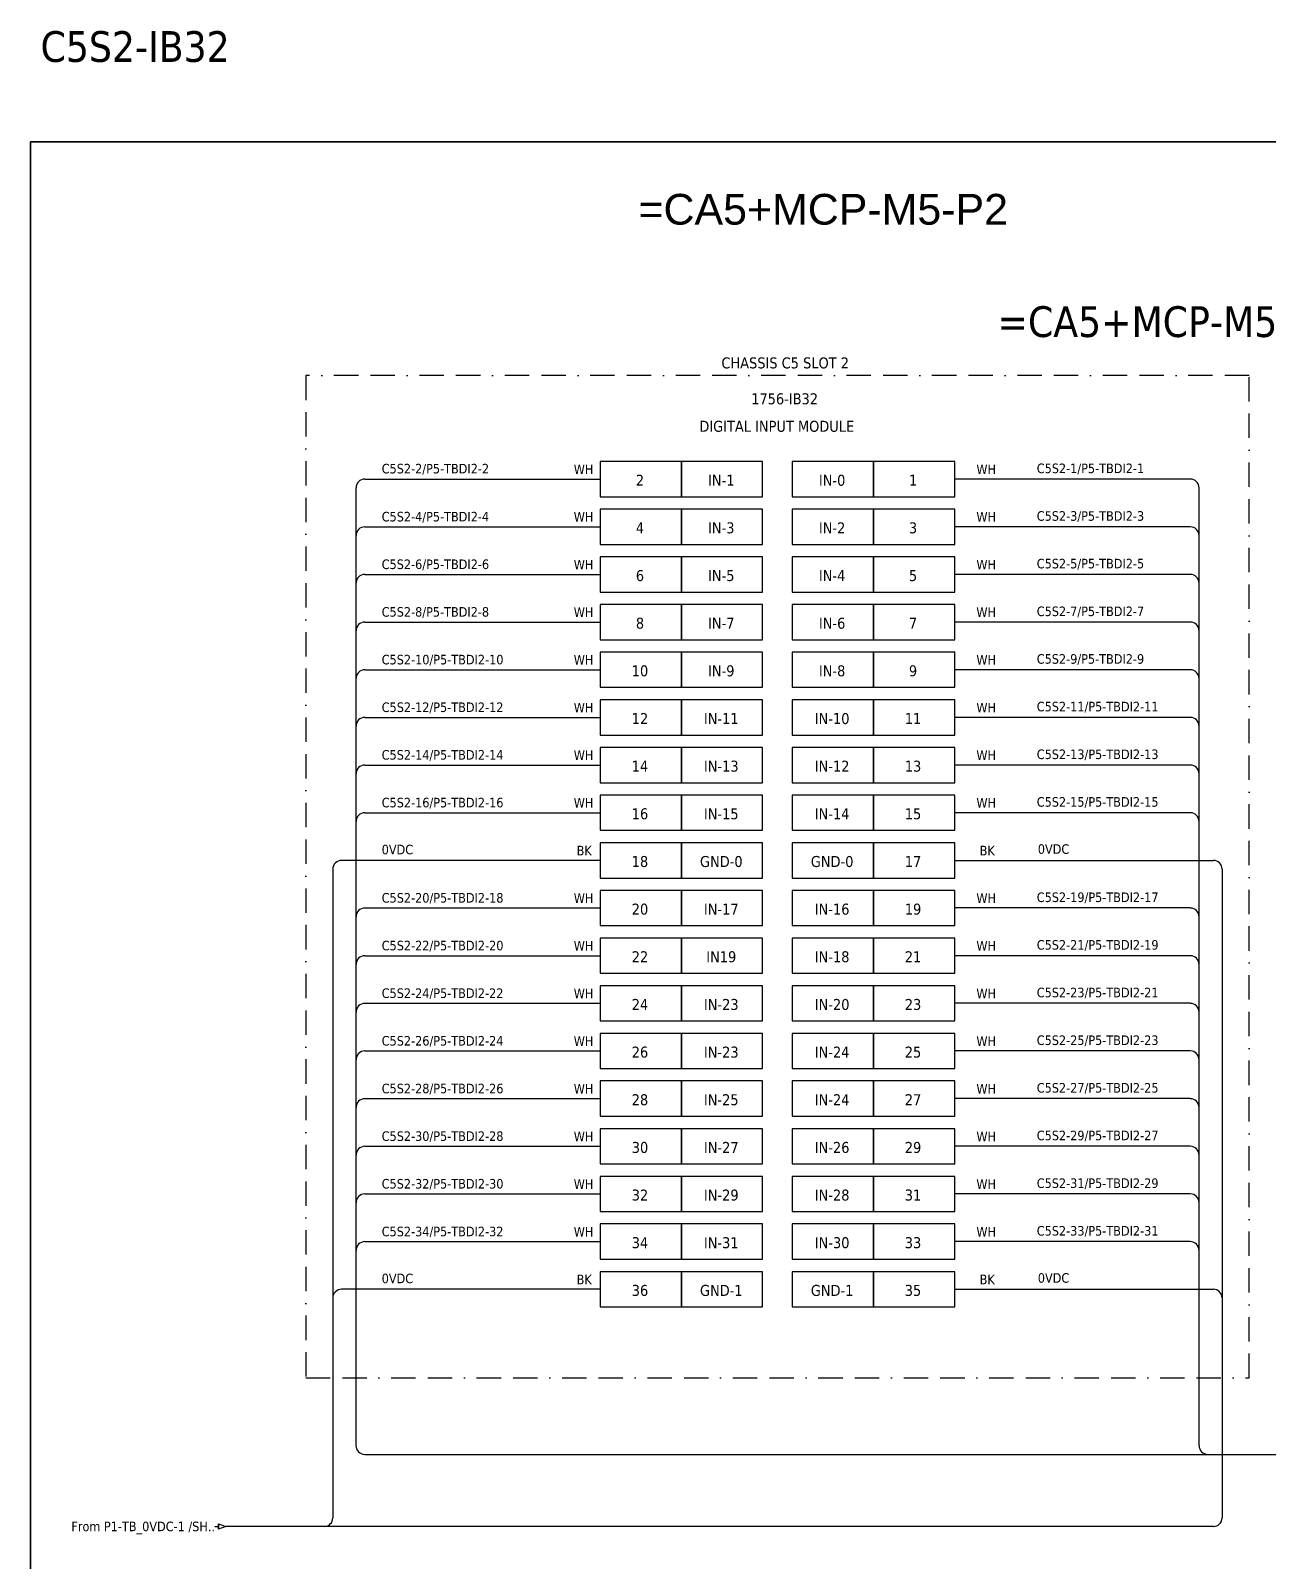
# Model space of a CAD drawing. Header units: millimetres. Extents: x 0 to 62600, y 0 to 14837.
# Drawn here: x 8387 to 9676, y 1226 to 2820 of the extents above; entities that cross this region are included whole.
import ezdxf
from ezdxf.enums import TextEntityAlignment as Align

# ---------------------------------------------------------------- set-up
doc = ezdxf.new("R2010")
doc.units = ezdxf.units.MM
doc.linetypes.add('BORDERX2', pattern=[88.9, 25.4, -12.7, 25.4, -12.7, 0, -12.7])
for name, color, linetype in [('HELPPOINT', 7, 'Continuous'), ('VECTORS', 7, 'Continuous'), ('x01001-FrameArea', 2, 'BORDERX2')]:
    doc.layers.add(name, color=color, linetype=linetype)
doc.layers.add('IE-EQUIP', color=253, linetype='Continuous', lineweight=25)
doc.layers.add('IE-WIRE', color=7, linetype='Continuous', lineweight=25)
doc.styles.get("Standard").update_dxf_attribs({"font": 'arial.ttf'})
doc.styles.add('Tahoma', font='')
doc.styles.get('Tahoma').set_extended_font_data('Tahoma')

# ---------------------------------------------------------------- blocks, each defined once
blk = doc.blocks.new('xTerminal_fr_to')
at = {"layer": 'VECTORS', "color": 1, "true_color": 0xff0000}
for p, q in [((-11.3, 0), (-7.8, 0)), ((-7.8, 2.8), (0, 0)), ((-7.8, -2.8), (-7.8, 2.8)), ((-7.8, 2.8), (0, 0)), ((-7.8, 2.8), (-7.8, -2.8)), ((0, 0), (-7.8, -2.8)), ((0, 0), (-7.8, -2.8))]:
    blk.add_line(p, q, dxfattribs=at)

msp = doc.modelspace()

# ---------------------------------------------------------------- linework, layer by layer
at = {"layer": 'HELPPOINT', "color": 4, "lineweight": 35}
for p, q in [((8386.6, 0), (8386.6, 2704.2)), ((8386.6, 2704.2), (12279.9, 2704.2)), ((8386.6, 0), (8386.6, 2704.2)), ((8386.6, 2704.2), (12279.9, 2704.2))]:
    msp.add_line(p, q, dxfattribs=at)
at = {"layer": 'IE-EQUIP', "linetype": 'Continuous', "ltscale": 25.4}
for points in [[(8980, 2334.4), (9064.7, 2334.4), (9064.7, 2371.1), (8980, 2371.1)], [(9064.7, 2334.4), (9149.3, 2334.4), (9149.3, 2371.1), (9064.7, 2371.1)], [(9180.2, 2334.4), (9264.8, 2334.4), (9264.8, 2371.1), (9180.2, 2371.1)], [(9264.8, 2334.4), (9349.5, 2334.4), (9349.5, 2371.1), (9264.8, 2371.1)], [(8980, 2284.8), (9064.7, 2284.8), (9064.7, 2321.5), (8980, 2321.5)], [(9064.7, 2284.8), (9149.3, 2284.8), (9149.3, 2321.5), (9064.7, 2321.5)], [(9180.2, 2284.8), (9264.8, 2284.8), (9264.8, 2321.5), (9180.2, 2321.5)], [(9264.8, 2284.8), (9349.5, 2284.8), (9349.5, 2321.5), (9264.8, 2321.5)], [(8980, 2235.1), (9064.7, 2235.1), (9064.7, 2271.8), (8980, 2271.8)], [(9064.7, 2235.1), (9149.3, 2235.1), (9149.3, 2271.8), (9064.7, 2271.8)], [(9180.2, 2235.1), (9264.8, 2235.1), (9264.8, 2271.8), (9180.2, 2271.8)], [(9264.8, 2235.1), (9349.5, 2235.1), (9349.5, 2271.8), (9264.8, 2271.8)], [(8980, 2185.5), (9064.7, 2185.5), (9064.7, 2222.2), (8980, 2222.2)], [(9064.7, 2185.5), (9149.3, 2185.5), (9149.3, 2222.2), (9064.7, 2222.2)], [(9180.2, 2185.5), (9264.8, 2185.5), (9264.8, 2222.2), (9180.2, 2222.2)], [(9264.8, 2185.5), (9349.5, 2185.5), (9349.5, 2222.2), (9264.8, 2222.2)], [(8980, 2135.9), (9064.7, 2135.9), (9064.7, 2172.6), (8980, 2172.6)], [(9064.7, 2135.9), (9149.3, 2135.9), (9149.3, 2172.6), (9064.7, 2172.6)], [(9180.2, 2135.9), (9264.8, 2135.9), (9264.8, 2172.6), (9180.2, 2172.6)], [(9264.8, 2135.9), (9349.5, 2135.9), (9349.5, 2172.6), (9264.8, 2172.6)], [(8980, 2086.2), (9064.7, 2086.2), (9064.7, 2122.9), (8980, 2122.9)], [(9064.7, 2086.2), (9149.3, 2086.2), (9149.3, 2122.9), (9064.7, 2122.9)], [(9180.2, 2086.2), (9264.8, 2086.2), (9264.8, 2122.9), (9180.2, 2122.9)], [(9264.8, 2086.2), (9349.5, 2086.2), (9349.5, 2122.9), (9264.8, 2122.9)], [(8980, 2036.6), (9064.7, 2036.6), (9064.7, 2073.3), (8980, 2073.3)], [(9064.7, 2036.6), (9149.3, 2036.6), (9149.3, 2073.3), (9064.7, 2073.3)], [(9180.2, 2036.6), (9264.8, 2036.6), (9264.8, 2073.3), (9180.2, 2073.3)], [(9264.8, 2036.6), (9349.5, 2036.6), (9349.5, 2073.3), (9264.8, 2073.3)], [(8980, 1987), (9064.7, 1987), (9064.7, 2023.7), (8980, 2023.7)], [(9064.7, 1987), (9149.3, 1987), (9149.3, 2023.7), (9064.7, 2023.7)], [(9180.2, 1987), (9264.8, 1987), (9264.8, 2023.7), (9180.2, 2023.7)], [(9264.8, 1987), (9349.5, 1987), (9349.5, 2023.7), (9264.8, 2023.7)], [(8980, 1937.3), (9064.7, 1937.3), (9064.7, 1974), (8980, 1974)], [(9064.7, 1937.3), (9149.3, 1937.3), (9149.3, 1974), (9064.7, 1974)], [(9180.2, 1937.3), (9264.8, 1937.3), (9264.8, 1974), (9180.2, 1974)], [(9264.8, 1937.3), (9349.5, 1937.3), (9349.5, 1974), (9264.8, 1974)], [(8980, 1887.7), (9064.7, 1887.7), (9064.7, 1924.4), (8980, 1924.4)], [(9064.7, 1887.7), (9149.3, 1887.7), (9149.3, 1924.4), (9064.7, 1924.4)], [(9180.2, 1887.7), (9264.8, 1887.7), (9264.8, 1924.4), (9180.2, 1924.4)], [(9264.8, 1887.7), (9349.5, 1887.7), (9349.5, 1924.4), (9264.8, 1924.4)], [(8980, 1838.1), (9064.7, 1838.1), (9064.7, 1874.8), (8980, 1874.8)], [(9064.7, 1838.1), (9149.3, 1838.1), (9149.3, 1874.8), (9064.7, 1874.8)], [(9180.2, 1838.1), (9264.8, 1838.1), (9264.8, 1874.8), (9180.2, 1874.8)], [(9264.8, 1838.1), (9349.5, 1838.1), (9349.5, 1874.8), (9264.8, 1874.8)], [(8980, 1788.4), (9064.7, 1788.4), (9064.7, 1825.1), (8980, 1825.1)], [(9064.7, 1788.4), (9149.3, 1788.4), (9149.3, 1825.1), (9064.7, 1825.1)], [(9180.2, 1788.4), (9264.8, 1788.4), (9264.8, 1825.1), (9180.2, 1825.1)], [(9264.8, 1788.4), (9349.5, 1788.4), (9349.5, 1825.1), (9264.8, 1825.1)], [(8980, 1738.8), (9064.7, 1738.8), (9064.7, 1775.5), (8980, 1775.5)], [(9064.7, 1738.8), (9149.3, 1738.8), (9149.3, 1775.5), (9064.7, 1775.5)], [(9180.2, 1738.8), (9264.8, 1738.8), (9264.8, 1775.5), (9180.2, 1775.5)], [(9264.8, 1738.8), (9349.5, 1738.8), (9349.5, 1775.5), (9264.8, 1775.5)], [(8980, 1689.2), (9064.7, 1689.2), (9064.7, 1725.9), (8980, 1725.9)], [(9064.7, 1689.2), (9149.3, 1689.2), (9149.3, 1725.9), (9064.7, 1725.9)], [(9180.2, 1689.2), (9264.8, 1689.2), (9264.8, 1725.9), (9180.2, 1725.9)], [(9264.8, 1689.2), (9349.5, 1689.2), (9349.5, 1725.9), (9264.8, 1725.9)], [(8980, 1639.5), (9064.7, 1639.5), (9064.7, 1676.2), (8980, 1676.2)], [(9064.7, 1639.5), (9149.3, 1639.5), (9149.3, 1676.2), (9064.7, 1676.2)], [(9180.2, 1639.5), (9264.8, 1639.5), (9264.8, 1676.2), (9180.2, 1676.2)], [(9264.8, 1639.5), (9349.5, 1639.5), (9349.5, 1676.2), (9264.8, 1676.2)], [(8980, 1589.9), (9064.7, 1589.9), (9064.7, 1626.6), (8980, 1626.6)], [(9064.7, 1589.9), (9149.3, 1589.9), (9149.3, 1626.6), (9064.7, 1626.6)], [(9180.2, 1589.9), (9264.8, 1589.9), (9264.8, 1626.6), (9180.2, 1626.6)], [(9264.8, 1589.9), (9349.5, 1589.9), (9349.5, 1626.6), (9264.8, 1626.6)], [(8980, 1540.3), (9064.7, 1540.3), (9064.7, 1577), (8980, 1577)], [(9064.7, 1540.3), (9149.3, 1540.3), (9149.3, 1577), (9064.7, 1577)], [(9180.2, 1540.3), (9264.8, 1540.3), (9264.8, 1577), (9180.2, 1577)], [(9264.8, 1540.3), (9349.5, 1540.3), (9349.5, 1577), (9264.8, 1577)], [(8980, 1490.6), (9064.7, 1490.6), (9064.7, 1527.3), (8980, 1527.3)], [(9064.7, 1490.6), (9149.3, 1490.6), (9149.3, 1527.3), (9064.7, 1527.3)], [(9180.2, 1490.6), (9264.8, 1490.6), (9264.8, 1527.3), (9180.2, 1527.3)], [(9264.8, 1490.6), (9349.5, 1490.6), (9349.5, 1527.3), (9264.8, 1527.3)]]:
    msp.add_lwpolyline(points, close=True, dxfattribs=at)
at = {"layer": 'IE-WIRE', "color": 4, "ltscale": 25.4}
for p, q in [((8734.8, 2352.7), (8980, 2352.7)), ((9594.8, 2352.7), (9349.5, 2352.7)), ((8725.6, 2343.6), (8725.6, 1346.2)), ((9603.9, 2343.6), (9603.9, 1346.2)), ((8734.8, 2303.1), (8980, 2303.1)), ((9594.8, 2303.1), (9349.5, 2303.1)), ((8734.8, 2253.5), (8980, 2253.5)), ((9594.8, 2253.5), (9349.5, 2253.5)), ((8734.8, 2203.8), (8980, 2203.8)), ((9594.8, 2203.8), (9349.5, 2203.8)), ((8734.8, 2154.2), (8980, 2154.2)), ((9594.8, 2154.2), (9349.5, 2154.2)), ((8734.8, 2104.6), (8980, 2104.6)), ((9594.8, 2104.6), (9349.5, 2104.6)), ((8734.8, 2055), (8980, 2055)), ((9594.8, 2055), (9349.5, 2055)), ((8734.8, 2005.3), (8980, 2005.3)), ((9594.8, 2005.3), (9349.5, 2005.3)), ((8734.8, 1906.1), (8980, 1906.1)), ((9594.8, 1906.1), (9349.5, 1906.1)), ((8734.8, 1856.4), (8980, 1856.4)), ((9594.8, 1856.4), (9349.5, 1856.4)), ((8734.8, 1806.8), (8980, 1806.8)), ((9594.8, 1806.8), (9349.5, 1806.8)), ((8734.8, 1757.2), (8980, 1757.2)), ((9594.8, 1757.2), (9349.5, 1757.2)), ((8734.8, 1707.5), (8980, 1707.5)), ((9594.8, 1707.5), (9349.5, 1707.5)), ((8734.8, 1657.9), (8980, 1657.9)), ((9594.8, 1657.9), (9349.5, 1657.9)), ((8734.8, 1608.3), (8980, 1608.3)), ((9594.8, 1608.3), (9349.5, 1608.3)), ((8734.8, 1558.6), (8980, 1558.6)), ((9594.8, 1558.6), (9349.5, 1558.6))]:
    msp.add_line(p, q, dxfattribs=at)
at = {"layer": 'IE-WIRE', "color": 7, "ltscale": 25.4}
for p, q in [((8701.5, 1946.5), (8701.5, 1270.9)), ((8980, 1955.7), (8710.6, 1955.7)), ((9349.5, 1955.7), (9618.9, 1955.7)), ((9628, 1946.5), (9628, 1270.9)), ((8980, 1509), (8710.6, 1509)), ((9349.5, 1509), (9618.9, 1509)), ((9619, 1262), (8590, 1262))]:
    msp.add_line(p, q, dxfattribs=at)
at = {"layer": 'IE-WIRE', "color": 4}
msp.add_line((8734.7, 1337), (9776, 1337), dxfattribs=at)
at = {"layer": 'IE-WIRE', "color": 4, "ltscale": 25.4}
for centre, start, end in [((8734.8, 2343.6), 90, 180), ((9594.8, 2343.6), 0, 90), ((8734.8, 2293.9), 90, 180), ((9594.8, 2293.9), 0, 90), ((8734.8, 2244.3), 90, 180), ((9594.8, 2244.3), 0, 90), ((8734.8, 2194.7), 90, 180), ((9594.8, 2194.7), 0, 90), ((8734.8, 2145), 90, 180), ((9594.8, 2145), 0, 90), ((8734.8, 2095.4), 90, 180), ((9594.8, 2095.4), 0, 90), ((8734.8, 2045.8), 90, 180), ((9594.8, 2045.8), 0, 90), ((8734.8, 1996.1), 90, 180), ((9594.8, 1996.1), 0, 90), ((8734.8, 1896.9), 90, 180), ((9594.8, 1896.9), 0, 90), ((8734.8, 1847.2), 90, 180), ((9594.8, 1847.2), 0, 90), ((8734.8, 1797.6), 90, 180), ((9594.8, 1797.6), 0, 90), ((8734.8, 1748), 90, 180), ((9594.8, 1748), 0, 90), ((8734.8, 1698.3), 90, 180), ((9594.8, 1698.3), 0, 90), ((8734.8, 1648.7), 90, 180), ((9594.8, 1648.7), 0, 90), ((8734.8, 1599.1), 90, 180), ((9594.8, 1599.1), 0, 90), ((8734.8, 1549.4), 90, 180), ((9594.8, 1549.4), 0, 90)]:
    msp.add_arc(centre, 9.17, start, end, dxfattribs=at)
at = {"layer": 'IE-WIRE', "color": 7, "ltscale": 25.4}
for centre, radius, start, end in [((8710.6, 1946.5), 9.14, 90, 180), ((9618.9, 1946.5), 9.14, 0, 90), ((8710.6, 1499.9), 9.14, 90, 180), ((9618.9, 1499.9), 9.14, 0, 90), ((8692.5, 1270.9), 8.96, 270, 0), ((9619, 1270.9), 8.96, 270, 0), ((9619, 1270.9), 8.96, 270, 0)]:
    msp.add_arc(centre, radius, start, end, dxfattribs=at)
at = {"layer": 'IE-WIRE', "color": 4}
for centre in [(8734.7, 1346.2), (9613.1, 1346.2)]:
    msp.add_arc(centre, 9.14, 180, 270, dxfattribs=at)
at = {"layer": 'x01001-FrameArea'}
msp.add_lwpolyline([(8673.3, 1416.6), (9656.2, 1416.6), (9656.2, 2460.5), (8673.3, 2460.5)], close=True, dxfattribs=at)

# ---------------------------------------------------------------- block references
msp.add_blockref('xTerminal_fr_to', (8590, 1262))

# ---------------------------------------------------------------- texts
at = {"color": 2, "style": 'Tahoma'}
msp.add_text('C5S2-IB32', height=32, dxfattribs=at).set_placement((8397, 2787.3))
at = {"color": 2}
msp.add_text('=CA5+MCP-M5-P2', height=32, dxfattribs=at).set_placement((9019.9, 2617.8))
at = {"color": 2, "style": 'Tahoma'}
for s, height, p in [('=CA5+MCP-M5-P2', 32, (9570, 2516.8)), ('CHASSIS C5 SLOT 2', 11.441, (9172.8, 2473.8)), ('1756-IB32', 11.44, (9172.2, 2436.4)), ('DIGITAL INPUT MODULE', 11.441, (9164, 2407.8)), ('2', 11.4, (9021.5, 2351.6)), ('IN-1', 11.44, (9106.2, 2351.6)), ('IN-0', 11.44, (9221.7, 2351.6)), ('1', 11.4, (9306, 2351.6)), ('4', 11.4, (9021.5, 2302)), ('IN-3', 11.44, (9106.2, 2302)), ('IN-2', 11.44, (9221.7, 2302)), ('3', 11.4, (9306, 2302)), ('6', 11.4, (9021.5, 2252.3)), ('IN-5', 11.44, (9106.2, 2252.3)), ('IN-4', 11.44, (9221.7, 2252.3)), ('5', 11.4, (9306, 2252.3)), ('8', 11.4, (9021.5, 2202.7)), ('IN-7', 11.44, (9106.2, 2202.7)), ('IN-6', 11.44, (9221.7, 2202.7)), ('7', 11.4, (9306, 2202.7)), ('10', 11.44, (9021.5, 2153.1)), ('IN-9', 11.44, (9106.2, 2153.1)), ('IN-8', 11.44, (9221.7, 2153.1)), ('9', 11.4, (9306, 2153.1)), ('12', 11.44, (9021.5, 2103.4)), ('IN-11', 11.44, (9106.2, 2103.4)), ('IN-10', 11.44, (9221.7, 2103.4)), ('11', 11.44, (9306, 2103.4)), ('14', 11.44, (9021.5, 2053.8)), ('IN-13', 11.44, (9106.2, 2053.8)), ('IN-12', 11.44, (9221.7, 2053.8)), ('13', 11.44, (9306, 2053.8)), ('16', 11.44, (9021.5, 2004.2)), ('IN-15', 11.44, (9106.2, 2004.2)), ('IN-14', 11.44, (9221.7, 2004.2)), ('15', 11.44, (9306, 2004.2)), ('18', 11.44, (9021.5, 1954.5)), ('GND-0', 11.44, (9106.2, 1954.5)), ('GND-0', 11.44, (9221.7, 1954.5)), ('17', 11.44, (9306, 1954.5)), ('20', 11.44, (9021.5, 1904.9)), ('IN-17', 11.44, (9106.2, 1904.9)), ('IN-16', 11.44, (9221.7, 1904.9)), ('19', 11.44, (9306, 1904.9)), ('22', 11.44, (9021.5, 1855.3)), ('IN19', 11.44, (9106.2, 1855.3)), ('IN-18', 11.44, (9221.7, 1855.3)), ('21', 11.44, (9306, 1855.3)), ('24', 11.44, (9021.5, 1805.6)), ('IN-23', 11.44, (9106.2, 1805.6)), ('IN-20', 11.44, (9221.7, 1805.6)), ('23', 11.44, (9306, 1805.6)), ('26', 11.44, (9021.5, 1756)), ('IN-23', 11.44, (9106.2, 1756)), ('IN-24', 11.44, (9221.7, 1756)), ('25', 11.44, (9306, 1756)), ('28', 11.44, (9021.5, 1706.4)), ('IN-25', 11.44, (9106.2, 1706.4)), ('IN-24', 11.44, (9221.7, 1706.4)), ('27', 11.44, (9306, 1706.4)), ('30', 11.44, (9021.5, 1656.7)), ('IN-27', 11.44, (9106.2, 1656.7)), ('IN-26', 11.44, (9221.7, 1656.7)), ('29', 11.44, (9306, 1656.7)), ('32', 11.44, (9021.5, 1607.1)), ('IN-29', 11.44, (9106.2, 1607.1)), ('IN-28', 11.44, (9221.7, 1607.1)), ('31', 11.44, (9306, 1607.1)), ('34', 11.44, (9021.5, 1557.5)), ('IN-31', 11.44, (9106.2, 1557.5)), ('IN-30', 11.44, (9221.7, 1557.5)), ('33', 11.44, (9306, 1557.5)), ('36', 11.44, (9021.5, 1507.8)), ('GND-1', 11.44, (9106.2, 1507.8)), ('GND-1', 11.44, (9221.7, 1507.8)), ('35', 11.44, (9306, 1507.8))]:
    msp.add_text(s, height=height, dxfattribs=at).set_placement(p, align=Align.MIDDLE_CENTER)
at = {"color": 4, "style": 'Tahoma'}
for s, height, p in [('C5S2-2/P5-TBDI2-2', 9.949, (8752.4, 2358.7)), ('WH', 9.95, (8952.5, 2358)), ('WH', 9.95, (9372, 2358)), ('C5S2-1/P5-TBDI2-1', 9.949, (9434.9, 2359)), ('C5S2-4/P5-TBDI2-4', 9.949, (8752.4, 2308.7)), ('WH', 9.95, (8952.5, 2308.4)), ('WH', 9.95, (9372, 2308.4)), ('C5S2-3/P5-TBDI2-3', 9.949, (9434.9, 2309.4)), ('C5S2-6/P5-TBDI2-6', 9.949, (8752.4, 2259.1)), ('WH', 9.95, (8952.5, 2258.7)), ('WH', 9.95, (9372, 2258.7)), ('C5S2-5/P5-TBDI2-5', 9.949, (9434.9, 2259.8)), ('C5S2-8/P5-TBDI2-8', 9.949, (8752.4, 2209.5)), ('WH', 9.95, (8952.5, 2209.1)), ('WH', 9.95, (9372, 2209.1)), ('C5S2-7/P5-TBDI2-7', 9.949, (9434.9, 2210.1)), ('C5S2-10/P5-TBDI2-10', 9.949, (8752.4, 2159.8)), ('WH', 9.95, (8952.5, 2159.5)), ('WH', 9.95, (9372, 2159.5)), ('C5S2-9/P5-TBDI2-9', 9.949, (9434.9, 2160.5)), ('C5S2-11/P5-TBDI2-11', 9.949, (9434.9, 2110.9)), ('C5S2-12/P5-TBDI2-12', 9.949, (8752.4, 2110.2)), ('WH', 9.95, (8952.5, 2109.8)), ('WH', 9.95, (9372, 2109.8)), ('C5S2-14/P5-TBDI2-14', 9.949, (8752.4, 2060.6)), ('WH', 9.95, (8952.5, 2060.2)), ('WH', 9.95, (9372, 2060.2)), ('C5S2-13/P5-TBDI2-13', 9.949, (9434.9, 2061.2)), ('C5S2-16/P5-TBDI2-16', 9.949, (8752.4, 2010.9)), ('WH', 9.95, (8952.5, 2010.6)), ('WH', 9.95, (9372, 2010.6)), ('C5S2-15/P5-TBDI2-15', 9.949, (9434.9, 2011.6)), ('C5S2-20/P5-TBDI2-18', 9.949, (8752.4, 1911.7)), ('WH', 9.95, (8952.5, 1911.3)), ('WH', 9.95, (9372, 1911.3)), ('C5S2-19/P5-TBDI2-17', 9.949, (9434.9, 1912.3)), ('C5S2-22/P5-TBDI2-20', 9.949, (8752.4, 1862)), ('WH', 9.95, (8952.5, 1861.7)), ('WH', 9.95, (9372, 1861.7)), ('C5S2-21/P5-TBDI2-19', 9.949, (9434.9, 1862.7)), ('C5S2-24/P5-TBDI2-22', 9.949, (8752.4, 1812.4)), ('WH', 9.95, (8952.5, 1812)), ('WH', 9.95, (9372, 1812)), ('C5S2-23/P5-TBDI2-21', 9.949, (9434.9, 1813.1)), ('C5S2-26/P5-TBDI2-24', 9.949, (8752.4, 1762.8)), ('WH', 9.95, (8952.5, 1762.4)), ('WH', 9.95, (9372, 1762.4)), ('C5S2-25/P5-TBDI2-23', 9.949, (9434.9, 1763.4)), ('C5S2-28/P5-TBDI2-26', 9.949, (8752.4, 1713.1)), ('WH', 9.95, (8952.5, 1712.8)), ('WH', 9.95, (9372, 1712.8)), ('C5S2-27/P5-TBDI2-25', 9.949, (9434.9, 1713.8)), ('C5S2-29/P5-TBDI2-27', 9.949, (9434.9, 1664.2)), ('C5S2-30/P5-TBDI2-28', 9.949, (8752.4, 1663.5)), ('WH', 9.95, (8952.5, 1663.1)), ('WH', 9.95, (9372, 1663.1)), ('C5S2-32/P5-TBDI2-30', 9.949, (8752.4, 1613.9)), ('WH', 9.95, (8952.5, 1613.5)), ('WH', 9.95, (9372, 1613.5)), ('C5S2-31/P5-TBDI2-29', 9.949, (9434.9, 1614.5)), ('C5S2-34/P5-TBDI2-32', 9.949, (8752.4, 1564.2)), ('WH', 9.95, (8952.5, 1563.9)), ('WH', 9.95, (9372, 1563.9)), ('C5S2-33/P5-TBDI2-31', 9.949, (9434.9, 1564.9))]:
    msp.add_text(s, height=height, dxfattribs=at).set_placement(p)
at = {"color": 7, "style": 'Tahoma'}
for s, p in [('0VDC', (8752.4, 1962)), ('BK', (8955.5, 1960.9)), ('BK', (9375.4, 1960.9)), ('0VDC', (9436, 1962.5)), ('0VDC', (8752.4, 1515.3)), ('BK', (8955.5, 1514.2)), ('BK', (9375.4, 1514.2)), ('0VDC', (9436, 1515.8))]:
    msp.add_text(s, height=9.95, dxfattribs=at).set_placement(p)
msp.add_text('From P1-TB_0VDC-1 /SH..', height=9.949, dxfattribs=at).set_placement((8578.7, 1262), align=Align.MIDDLE_RIGHT)

doc.saveas('drawing.dxf')
